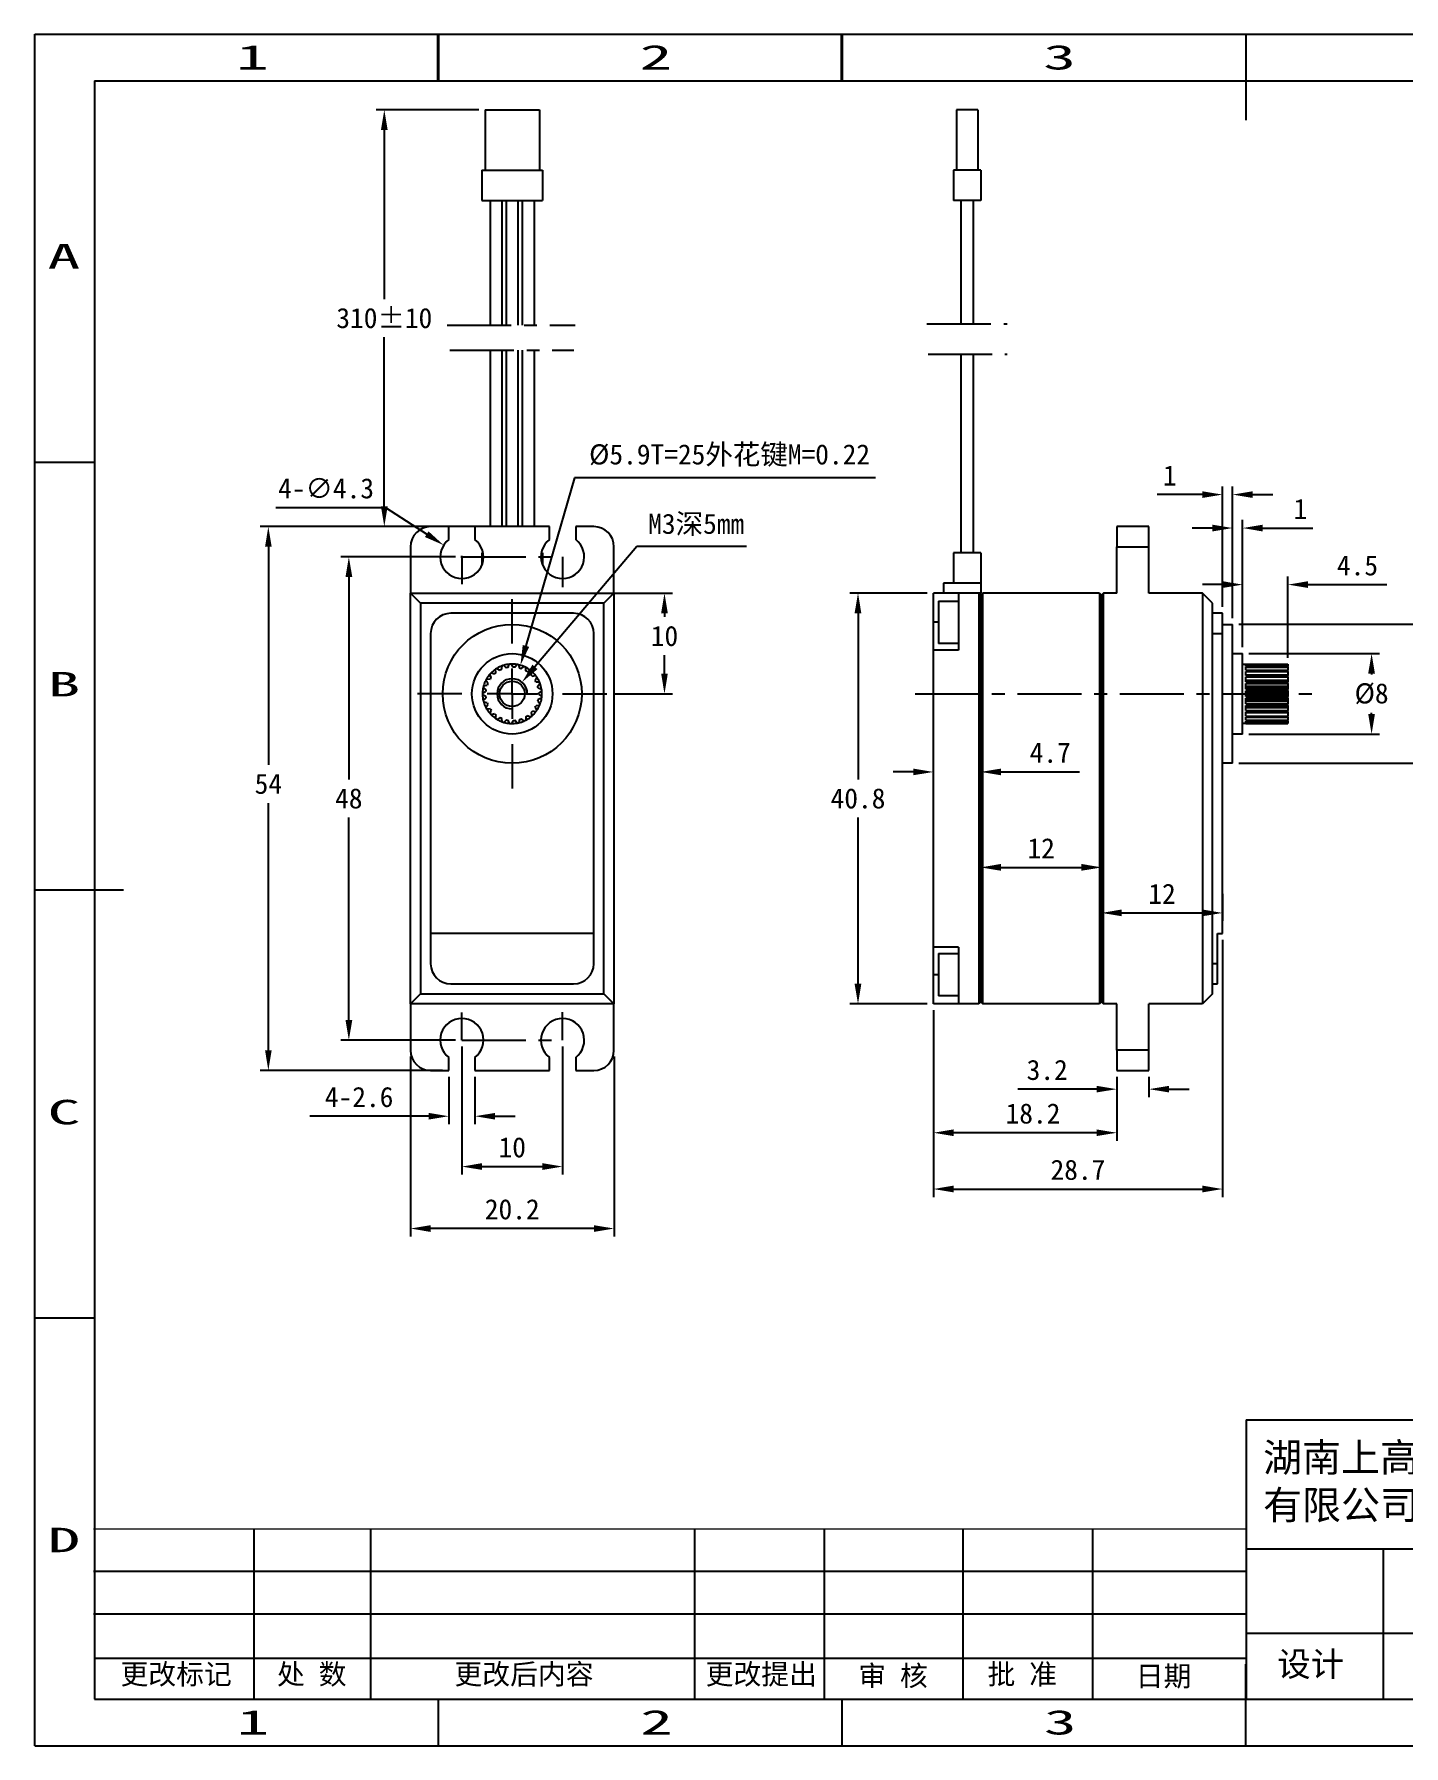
# Model space of a CAD drawing. Header units: millimetres. Extents: x 397 to 638, y 22 to 192.
# Drawn here: x 397.3 to 533.2, y 21.6 to 191.6 of the extents above; entities that cross this region are included whole.
import ezdxf
from ezdxf.enums import TextEntityAlignment as Align

# ---------------------------------------------------------------- set-up
doc = ezdxf.new("R2010")
doc.units = ezdxf.units.MM
doc.header["$PDSIZE"] = -1
doc.linetypes.add('CENTER', pattern=[10.16, 6.35, -1.27, 1.27, -1.27])
for name, color, linetype in [('中心线', 6, 'CENTER'), ('图框', 7, 'Continuous'), ('标注', 5, 'Continuous')]:
    doc.layers.add(name, color=color, linetype=linetype)
doc.styles.add('style1', font='', dxfattribs={"height": 3.5})
doc.styles.get('style1').set_extended_font_data('FangSong_GB2312')
doc.dimstyles.new('副本 Standard', dxfattribs={"dimtxt": 2, "dimasz": 2, "dimexe": 0.8, "dimexo": 0.625, "dimgap": 0.9, "dimtad": 1, "dimtih": 1, "dimtoh": 1, "dimdsep": 46, "dimtxsty": 'Standard', "dimcen": 0.09, "dimclrd": 5, "dimclre": 5, "dimadec": 3, "dimazin": 2, "dimtfac": 1, "dimtdec": 4, "dimtofl": 0, "dimtmove": 0, "dimatfit": 3, "dimfxl": 0, "dimtolj": 1, "dimtzin": 0, "dimarcsym": 0})

# ---------------------------------------------------------------- blocks, each defined once
blk = doc.blocks.new('SW_CENTERMARKSYMBOL_0')
at = {"layer": '图框', "color": 0}
for p, q in [((0, 5), (0, 9.4)), ((0, 0), (0, 2.5)), ((-5, 0), (-9.4, 0)), ((0, 0), (-2.5, 0)), ((0, 0), (0, -2.5)), ((0, 0), (2.5, 0)), ((5, 0), (9.4, 0)), ((0, -5), (0, -9.4))]:
    blk.add_line(p, q, dxfattribs=at)
blk = doc.blocks.new('*D95')
at = {"layer": 'Defpoints', "color": 0}
for p in [(438.44, 142.69), (420.53, 88.69), (438.44, 88.69)]:
    blk.add_point(p, dxfattribs=at)
at = {"layer": '标注', "color": 5, "lineweight": -2}
for p, q in [((437.81, 142.69), (419.73, 142.69)), ((420.53, 140.69), (420.53, 119.04)), ((420.53, 90.69), (420.53, 115.24)), ((437.81, 88.69), (419.73, 88.69))]:
    blk.add_line(p, q, dxfattribs=at)
at = {"layer": '标注', "color": 5}
for points in [[(420.2, 140.69), (420.86, 140.69), (420.53, 142.69)], [(420.2, 90.69), (420.86, 90.69), (420.53, 88.69)]]:
    blk.add_solid(points, dxfattribs=at)
at = {"layer": '标注', "color": 0, "insert": (420.53, 117.14), "char_height": 2, "attachment_point": 5}
blk.add_mtext('\\A1;54', dxfattribs=at)
blk = doc.blocks.new('*D96')
at = {"layer": 'Defpoints', "color": 0}
for p in [(439.74, 139.69), (428.52, 91.69), (439.74, 91.69)]:
    blk.add_point(p, dxfattribs=at)
at = {"layer": '标注', "color": 5, "lineweight": -2}
for p, q in [((439.11, 139.69), (427.72, 139.69)), ((428.52, 137.69), (428.52, 117.59)), ((428.52, 93.69), (428.52, 113.79)), ((439.11, 91.69), (427.72, 91.69))]:
    blk.add_line(p, q, dxfattribs=at)
at = {"layer": '标注', "color": 5}
for points in [[(428.19, 137.69), (428.86, 137.69), (428.52, 139.69)], [(428.19, 93.69), (428.86, 93.69), (428.52, 91.69)]]:
    blk.add_solid(points, dxfattribs=at)
at = {"layer": '标注', "color": 0, "insert": (428.52, 115.69), "char_height": 2, "attachment_point": 5}
blk.add_mtext('\\A1;48', dxfattribs=at)
blk = doc.blocks.new('*D97')
at = {"layer": 'Defpoints', "color": 0}
for p in [(439.74, 91.69), (449.74, 91.69), (449.74, 79.14)]:
    blk.add_point(p, dxfattribs=at)
at = {"layer": '标注', "color": 5, "lineweight": -2}
for p, q in [((439.74, 91.06), (439.74, 78.34)), ((449.74, 91.06), (449.74, 78.34)), ((441.74, 79.14), (447.74, 79.14))]:
    blk.add_line(p, q, dxfattribs=at)
at = {"layer": '标注', "color": 5}
for points in [[(441.74, 79.48), (441.74, 78.81), (439.74, 79.14)], [(447.74, 79.48), (447.74, 78.81), (449.74, 79.14)]]:
    blk.add_solid(points, dxfattribs=at)
at = {"layer": '标注', "color": 0, "insert": (444.74, 81.04), "char_height": 2, "attachment_point": 5}
blk.add_mtext('\\A1;10', dxfattribs=at)
blk = doc.blocks.new('*D98')
at = {"layer": 'Defpoints', "color": 0}
for p in [(434.64, 90.69), (454.84, 90.69), (434.64, 72.99)]:
    blk.add_point(p, dxfattribs=at)
at = {"layer": '标注', "color": 5, "lineweight": -2}
for p, q in [((434.64, 90.06), (434.64, 72.19)), ((454.84, 90.06), (454.84, 72.19)), ((452.84, 72.99), (436.64, 72.99))]:
    blk.add_line(p, q, dxfattribs=at)
at = {"layer": '标注', "color": 5}
for points in [[(436.64, 73.32), (436.64, 72.65), (434.64, 72.99)], [(452.84, 73.32), (452.84, 72.65), (454.84, 72.99)]]:
    blk.add_solid(points, dxfattribs=at)
at = {"layer": '标注', "color": 0, "insert": (444.74, 74.89), "char_height": 2, "attachment_point": 5}
blk.add_mtext('\\A1;20.2', dxfattribs=at)
blk = doc.blocks.new('*D99')
at = {"layer": 'Defpoints', "color": 0}
for p in [(438.44, 88.69), (441.04, 88.69), (441.04, 84.14)]:
    blk.add_point(p, dxfattribs=at)
at = {"layer": '标注', "color": 5, "lineweight": -2}
for p, q in [((438.44, 88.06), (438.44, 83.34)), ((441.04, 88.06), (441.04, 83.34)), ((436.44, 84.14), (424.64, 84.14)), ((443.04, 84.14), (445.04, 84.14))]:
    blk.add_line(p, q, dxfattribs=at)
at = {"layer": '标注', "color": 5}
for points in [[(436.44, 84.47), (436.44, 83.81), (438.44, 84.14)], [(443.04, 84.47), (443.04, 83.81), (441.04, 84.14)]]:
    blk.add_solid(points, dxfattribs=at)
at = {"layer": '标注', "color": 0, "insert": (429.54, 86.04), "char_height": 2, "attachment_point": 5}
blk.add_mtext('\\A1;4-2.6', dxfattribs=at)
blk = doc.blocks.new('*D100')
at = {"layer": 'Defpoints', "color": 0}
for p in [(453.15, 136.09), (454.14, 126.09), (459.85, 126.09)]:
    blk.add_point(p, dxfattribs=at)
at = {"layer": '标注', "color": 5, "lineweight": -2}
for p, q in [((453.78, 136.09), (460.65, 136.09)), ((459.85, 134.09), (459.85, 133.72)), ((459.85, 128.09), (459.85, 129.92)), ((454.76, 126.09), (460.65, 126.09))]:
    blk.add_line(p, q, dxfattribs=at)
at = {"layer": '标注', "color": 5}
for points in [[(459.52, 134.09), (460.18, 134.09), (459.85, 136.09)], [(459.52, 128.09), (460.18, 128.09), (459.85, 126.09)]]:
    blk.add_solid(points, dxfattribs=at)
at = {"layer": '标注', "color": 0, "insert": (459.85, 131.82), "char_height": 2, "attachment_point": 5}
blk.add_mtext('\\A1;10', dxfattribs=at)
blk = doc.blocks.new('*D101')
at = {"layer": 'Defpoints', "color": 0}
for p in [(437.93, 140.85), (441.54, 138.52)]:
    blk.add_point(p, dxfattribs=at)
at = {"layer": '标注', "color": 5, "lineweight": -2}
for p, q in [((421.26, 144.58), (432.16, 144.58)), ((432.16, 144.58), (436.25, 141.94)), ((439.65, 139.69), (439.83, 139.69)), ((439.74, 139.6), (439.74, 139.78))]:
    blk.add_line(p, q, dxfattribs=at)
at = {"layer": '标注', "color": 5}
blk.add_solid([(436.43, 142.22), (436.07, 141.66), (437.93, 140.85)], dxfattribs=at)
at = {"layer": '标注', "color": 0, "insert": (426.26, 146.48), "char_height": 2, "attachment_point": 5}
blk.add_mtext('\\A1;4-∅4.3', dxfattribs=at)
blk = doc.blocks.new('*D102')
at = {"layer": 'Defpoints', "color": 0}
for p in [(515.24, 102.29), (486.54, 95.29), (515.24, 76.91)]:
    blk.add_point(p, dxfattribs=at)
at = {"layer": '标注', "color": 5, "lineweight": -2}
for p, q in [((515.24, 101.66), (515.24, 76.11)), ((486.54, 94.66), (486.54, 76.11)), ((488.54, 76.91), (513.24, 76.91))]:
    blk.add_line(p, q, dxfattribs=at)
at = {"layer": '标注', "color": 5}
for points in [[(488.54, 77.25), (488.54, 76.58), (486.54, 76.91)], [(513.24, 77.25), (513.24, 76.58), (515.24, 76.91)]]:
    blk.add_solid(points, dxfattribs=at)
at = {"layer": '标注', "color": 0, "insert": (500.89, 78.81), "char_height": 2, "attachment_point": 5}
blk.add_mtext('\\A1;28.7', dxfattribs=at)
blk = doc.blocks.new('*D103')
at = {"layer": 'Defpoints', "color": 0}
for p in [(486.54, 95.29), (504.74, 88.69), (486.54, 82.5)]:
    blk.add_point(p, dxfattribs=at)
at = {"layer": '标注', "color": 5, "lineweight": -2}
for p, q in [((486.54, 94.66), (486.54, 81.7)), ((504.74, 88.06), (504.74, 81.7)), ((502.74, 82.5), (488.54, 82.5))]:
    blk.add_line(p, q, dxfattribs=at)
at = {"layer": '标注', "color": 5}
for points in [[(488.54, 82.83), (488.54, 82.17), (486.54, 82.5)], [(502.74, 82.83), (502.74, 82.17), (504.74, 82.5)]]:
    blk.add_solid(points, dxfattribs=at)
at = {"layer": '标注', "color": 0, "insert": (496.43, 84.4), "char_height": 2, "attachment_point": 5}
blk.add_mtext('\\A1;18.2', dxfattribs=at)
blk = doc.blocks.new('*D104')
at = {"layer": 'Defpoints', "color": 0}
for p in [(504.74, 88.69), (507.94, 88.69), (504.74, 86.83)]:
    blk.add_point(p, dxfattribs=at)
at = {"layer": '标注', "color": 5, "lineweight": -2}
for p, q in [((502.74, 86.83), (494.94, 86.83)), ((504.74, 88.06), (504.74, 86.03)), ((507.94, 88.06), (507.94, 86.03)), ((509.94, 86.83), (511.94, 86.83))]:
    blk.add_line(p, q, dxfattribs=at)
at = {"layer": '标注', "color": 5}
for points in [[(502.74, 87.16), (502.74, 86.5), (504.74, 86.83)], [(509.94, 87.16), (509.94, 86.5), (507.94, 86.83)]]:
    blk.add_solid(points, dxfattribs=at)
at = {"layer": '标注', "color": 0, "insert": (497.84, 88.73), "char_height": 2, "attachment_point": 5}
blk.add_mtext('\\A1;3.2', dxfattribs=at)
blk = doc.blocks.new('*D105')
at = {"layer": 'Defpoints', "color": 0}
for p in [(486.54, 136.09), (479.06, 95.29), (486.54, 95.29)]:
    blk.add_point(p, dxfattribs=at)
at = {"layer": '标注', "color": 5, "lineweight": -2}
for p, q in [((485.92, 136.09), (478.26, 136.09)), ((479.06, 134.09), (479.06, 117.59)), ((479.06, 97.29), (479.06, 113.79)), ((485.92, 95.29), (478.26, 95.29))]:
    blk.add_line(p, q, dxfattribs=at)
at = {"layer": '标注', "color": 5}
for points in [[(478.72, 134.09), (479.39, 134.09), (479.06, 136.09)], [(478.72, 97.29), (479.39, 97.29), (479.06, 95.29)]]:
    blk.add_solid(points, dxfattribs=at)
at = {"layer": '标注', "color": 0, "insert": (479.06, 115.69), "char_height": 2, "attachment_point": 5}
blk.add_mtext('\\A1;40.8', dxfattribs=at)
blk = doc.blocks.new('*D84')
at = {"layer": 'Defpoints', "color": 0}
for p in [(491.24, 118.33), (486.54, 115.35), (491.24, 115.35)]:
    blk.add_point(p, dxfattribs=at)
at = {"layer": '标注', "color": 5, "lineweight": -2}
for p, q in [((486.54, 115.98), (486.54, 119.13)), ((491.24, 115.98), (491.24, 119.13)), ((484.54, 118.33), (482.54, 118.33)), ((493.24, 118.33), (501.04, 118.33))]:
    blk.add_line(p, q, dxfattribs=at)
at = {"layer": '标注', "color": 5}
for points in [[(484.54, 118.66), (484.54, 118), (486.54, 118.33)], [(493.24, 118.66), (493.24, 118), (491.24, 118.33)]]:
    blk.add_solid(points, dxfattribs=at)
at = {"layer": '标注', "color": 0, "insert": (498.14, 120.23), "char_height": 2, "attachment_point": 5}
blk.add_mtext('\\A1;4.7', dxfattribs=at)
blk = doc.blocks.new('*D85')
at = {"layer": 'Defpoints', "color": 0}
for p in [(491.24, 110.97), (503.24, 110.97), (503.24, 108.85)]:
    blk.add_point(p, dxfattribs=at)
at = {"layer": '标注', "color": 5, "lineweight": -2}
for p, q in [((491.24, 110.35), (491.24, 108.05)), ((493.24, 108.85), (501.24, 108.85)), ((503.24, 110.35), (503.24, 108.05))]:
    blk.add_line(p, q, dxfattribs=at)
at = {"layer": '标注', "color": 5}
for points in [[(493.24, 109.19), (493.24, 108.52), (491.24, 108.85)], [(501.24, 109.19), (501.24, 108.52), (503.24, 108.85)]]:
    blk.add_solid(points, dxfattribs=at)
at = {"layer": '标注', "color": 0, "insert": (497.24, 110.75), "char_height": 2, "attachment_point": 5}
blk.add_mtext('\\A1;12', dxfattribs=at)
blk = doc.blocks.new('*D86')
at = {"layer": 'Defpoints', "color": 0}
for p in [(503.24, 107.68), (515.24, 106.83), (515.24, 104.33)]:
    blk.add_point(p, dxfattribs=at)
at = {"layer": '标注', "color": 5, "lineweight": -2}
for p, q in [((503.24, 107.06), (503.24, 103.53)), ((515.24, 106.21), (515.24, 103.53)), ((505.24, 104.33), (513.24, 104.33))]:
    blk.add_line(p, q, dxfattribs=at)
at = {"layer": '标注', "color": 5}
for points in [[(505.24, 104.67), (505.24, 104), (503.24, 104.33)], [(513.24, 104.67), (513.24, 104), (515.24, 104.33)]]:
    blk.add_solid(points, dxfattribs=at)
at = {"layer": '标注', "color": 0, "insert": (509.24, 106.23), "char_height": 2, "attachment_point": 5}
blk.add_mtext('\\A1;12', dxfattribs=at)
blk = doc.blocks.new('*D87')
at = {"layer": 'Defpoints', "color": 0}
for p in [(516.24, 132.99), (516.24, 119.19), (538.99, 119.19)]:
    blk.add_point(p, dxfattribs=at)
at = {"layer": '标注', "color": 5, "lineweight": -2}
for p, q in [((516.87, 132.99), (539.79, 132.99)), ((538.99, 130.99), (538.99, 127.99)), ((538.99, 121.19), (538.99, 124.19)), ((516.87, 119.19), (539.79, 119.19))]:
    blk.add_line(p, q, dxfattribs=at)
at = {"layer": '标注', "color": 5}
for points in [[(538.66, 130.99), (539.33, 130.99), (538.99, 132.99)], [(538.66, 121.19), (539.33, 121.19), (538.99, 119.19)]]:
    blk.add_solid(points, dxfattribs=at)
at = {"layer": '标注', "color": 0, "insert": (538.99, 126.09), "char_height": 2, "attachment_point": 5}
blk.add_mtext('\\A1;%%C13.8', dxfattribs=at)
blk = doc.blocks.new('*D88')
at = {"layer": 'Defpoints', "color": 0}
for p in [(517.24, 130.09), (517.24, 122.09), (530.04, 122.09)]:
    blk.add_point(p, dxfattribs=at)
at = {"layer": '标注', "color": 5, "lineweight": -2}
for p, q in [((517.87, 130.09), (530.84, 130.09)), ((530.04, 128.09), (530.04, 127.99)), ((530.04, 124.09), (530.04, 124.19)), ((517.87, 122.09), (530.84, 122.09))]:
    blk.add_line(p, q, dxfattribs=at)
at = {"layer": '标注', "color": 5}
for points in [[(529.7, 128.09), (530.37, 128.09), (530.04, 130.09)], [(529.7, 124.09), (530.37, 124.09), (530.04, 122.09)]]:
    blk.add_solid(points, dxfattribs=at)
at = {"layer": '标注', "color": 0, "insert": (530.04, 126.09), "char_height": 2, "attachment_point": 5}
blk.add_mtext('\\A1;%%C8', dxfattribs=at)
blk = doc.blocks.new('*D89')
at = {"layer": 'Defpoints', "color": 0}
for p in [(521.74, 136.93), (517.24, 130.09), (521.74, 129.04)]:
    blk.add_point(p, dxfattribs=at)
at = {"layer": '标注', "color": 5, "lineweight": -2}
for p, q in [((517.24, 130.71), (517.24, 137.73)), ((521.74, 129.66), (521.74, 137.73)), ((515.24, 136.93), (513.24, 136.93)), ((523.74, 136.93), (531.54, 136.93))]:
    blk.add_line(p, q, dxfattribs=at)
at = {"layer": '标注', "color": 5}
for points in [[(515.24, 137.27), (515.24, 136.6), (517.24, 136.93)], [(523.74, 137.27), (523.74, 136.6), (521.74, 136.93)]]:
    blk.add_solid(points, dxfattribs=at)
at = {"layer": '标注', "color": 0, "insert": (528.64, 138.83), "char_height": 2, "attachment_point": 5}
blk.add_mtext('\\A1;4.5', dxfattribs=at)
blk = doc.blocks.new('*D90')
at = {"layer": 'Defpoints', "color": 0}
for p in [(516.24, 142.55), (516.24, 132.99), (517.24, 130.09)]:
    blk.add_point(p, dxfattribs=at)
at = {"layer": '标注', "color": 5, "lineweight": -2}
for p, q in [((516.24, 133.61), (516.24, 143.35)), ((517.24, 130.71), (517.24, 143.35)), ((514.24, 142.55), (512.24, 142.55)), ((519.24, 142.55), (524.2, 142.55))]:
    blk.add_line(p, q, dxfattribs=at)
at = {"layer": '标注', "color": 5}
for points in [[(514.24, 142.88), (514.24, 142.21), (516.24, 142.55)], [(519.24, 142.88), (519.24, 142.21), (517.24, 142.55)]]:
    blk.add_solid(points, dxfattribs=at)
at = {"layer": '标注', "color": 0, "insert": (522.97, 144.45), "char_height": 2, "attachment_point": 5}
blk.add_mtext('\\A1;1', dxfattribs=at)
blk = doc.blocks.new('*D91')
at = {"layer": 'Defpoints', "color": 0}
for p in [(515.24, 145.87), (515.24, 134.09), (516.24, 132.99)]:
    blk.add_point(p, dxfattribs=at)
at = {"layer": '标注', "color": 5, "lineweight": -2}
for p, q in [((515.24, 134.71), (515.24, 146.67)), ((516.24, 133.61), (516.24, 146.67)), ((513.24, 145.87), (508.77, 145.87)), ((518.24, 145.87), (520.24, 145.87))]:
    blk.add_line(p, q, dxfattribs=at)
at = {"layer": '标注', "color": 5}
for points in [[(513.24, 146.2), (513.24, 145.54), (515.24, 145.87)], [(518.24, 146.2), (518.24, 145.54), (516.24, 145.87)]]:
    blk.add_solid(points, dxfattribs=at)
at = {"layer": '标注', "color": 0, "insert": (510.01, 147.77), "char_height": 2, "attachment_point": 5}
blk.add_mtext('\\A1;1', dxfattribs=at)
blk = doc.blocks.new('*D92')
at = {"layer": 'Defpoints', "color": 0}
for p in [(445.7, 127.23), (443.77, 124.94)]:
    blk.add_point(p, dxfattribs=at)
at = {"layer": '标注', "color": 5, "lineweight": -2}
for p, q in [((457.11, 140.73), (446.99, 128.76)), ((467.99, 140.73), (457.11, 140.73)), ((444.65, 126.09), (444.83, 126.09)), ((444.74, 126), (444.74, 126.18))]:
    blk.add_line(p, q, dxfattribs=at)
at = {"layer": '标注', "color": 5}
blk.add_solid([(446.74, 128.98), (447.25, 128.54), (445.7, 127.23)], dxfattribs=at)
at = {"layer": '标注', "color": 0, "insert": (463, 142.87), "char_height": 2, "attachment_point": 5}
blk.add_mtext('\\A1;{\\fSimSun|b0|i0|c134|p2;M3深5mm}', dxfattribs=at)
blk = doc.blocks.new('*D93')
at = {"layer": 'Defpoints', "color": 0}
for p in [(445.55, 128.92), (443.92, 123.25)]:
    blk.add_point(p, dxfattribs=at)
at = {"layer": '标注', "color": 5, "lineweight": -2}
for p, q in [((450.91, 147.55), (446.1, 130.84)), ((480.81, 147.55), (450.91, 147.55)), ((444.65, 126.09), (444.83, 126.09)), ((444.74, 126), (444.74, 126.18))]:
    blk.add_line(p, q, dxfattribs=at)
blk.add_arc((444.74, 126.09), 2.95, 58.4088, 81.1426, dxfattribs=at)
at = {"layer": '标注', "color": 5}
blk.add_solid([(445.78, 130.94), (446.42, 130.75), (445.55, 128.92)], dxfattribs=at)
at = {"layer": '标注', "color": 0, "insert": (466.31, 149.75), "char_height": 2, "attachment_point": 5}
blk.add_mtext('\\A1;%%C{\\fSimSun|b0|i0|c134|p2;5.9T=25外花键M=0.22}', dxfattribs=at)
blk = doc.blocks.new('*D94')
at = {"layer": 'Defpoints', "color": 0}
for p in [(442.04, 184.09), (432.04, 142.69), (442.54, 142.69)]:
    blk.add_point(p, dxfattribs=at)
at = {"layer": '标注', "color": 5, "lineweight": -2}
for p, q in [((441.41, 184.09), (431.24, 184.09)), ((432.04, 182.09), (432.04, 165.29)), ((432.04, 144.69), (432.04, 161.49)), ((441.91, 142.69), (431.24, 142.69))]:
    blk.add_line(p, q, dxfattribs=at)
at = {"layer": '标注', "color": 5}
for points in [[(431.71, 182.09), (432.37, 182.09), (432.04, 184.09)], [(431.71, 144.69), (432.37, 144.69), (432.04, 142.69)]]:
    blk.add_solid(points, dxfattribs=at)
at = {"layer": '标注', "color": 0, "insert": (432.04, 163.39), "char_height": 2, "attachment_point": 5}
blk.add_mtext('\\A1;310%%P10', dxfattribs=at)

msp = doc.modelspace()

# ---------------------------------------------------------------- linework, layer by layer
at = {"color": 5, "linetype": 'Continuous'}
for p, q in [((397.354, 21.625), (397.354, 191.586)), ((397.354, 191.586), (637.727, 191.586)), ((437.354, 186.966), (437.354, 191.586)), ((437.416, 191.586), (437.416, 186.966)), ((477.416, 186.966), (477.416, 191.586)), ((477.478, 191.586), (477.478, 186.966)), ((517.541, 191.586), (517.541, 183.051)), ((397.292, 186.966), (397.354, 186.966)), ((397.354, 149.096), (403.282, 149.096)), ((397.354, 106.606), (406.16, 106.606)), ((397.354, 64.116), (403.282, 64.116)), ((517.603, 53.999), (552.395, 53.999)), ((419.09, 43.173), (419.09, 26.245)), ((430.672, 43.173), (430.672, 26.245)), ((462.837, 43.173), (462.837, 26.245)), ((475.714, 43.173), (475.714, 26.245)), ((489.457, 43.173), (489.457, 26.245)), ((502.335, 43.173), (502.335, 26.245)), ((517.603, 41.175), (576.846, 41.175)), ((531.199, 41.175), (531.199, 26.245)), ((403.182, 38.974), (517.503, 38.974)), ((403.182, 34.731), (517.503, 34.731)), ((517.603, 32.816), (629.634, 32.816)), ((403.282, 30.334), (517.503, 30.334)), ((517.541, 21.625), (517.541, 29.719)), ((437.416, 21.625), (437.416, 26.245)), ((477.478, 21.625), (477.478, 26.245)), ((397.354, 21.625), (637.727, 21.625))]:
    msp.add_line(p, q, dxfattribs=at)
at = {"color": 7, "linetype": 'Continuous'}
for p, q in [((403.282, 186.966), (403.282, 26.245)), ((403.282, 186.966), (629.634, 186.966)), ((517.603, 53.999), (517.603, 26.245)), ((403.282, 26.245), (629.634, 26.245))]:
    msp.add_line(p, q, dxfattribs=at)
at = {"color": 7, "linetype": 'Continuous', "lineweight": 25}
for p, q in [((442.035, 184.087), (447.435, 184.087)), ((442.035, 184.087), (442.035, 178.087)), ((447.435, 184.087), (447.435, 178.087)), ((490.941, 184.087), (488.841, 184.087)), ((488.841, 184.087), (488.841, 178.087)), ((490.941, 184.087), (490.941, 178.087)), ((441.735, 178.087), (441.735, 175.087)), ((441.735, 178.087), (447.735, 178.087)), ((447.735, 178.087), (447.735, 175.087)), ((491.241, 178.087), (488.541, 178.087)), ((488.541, 178.087), (488.541, 175.087)), ((491.241, 178.087), (491.241, 175.087)), ((441.735, 175.087), (447.735, 175.087)), ((442.535, 175.087), (442.535, 162.692)), ((443.735, 162.692), (443.735, 175.087)), ((444.135, 175.087), (444.135, 162.692)), ((445.335, 162.692), (445.335, 175.087)), ((445.735, 175.087), (445.735, 162.692)), ((446.935, 162.692), (446.935, 175.087)), ((491.241, 175.087), (488.541, 175.087)), ((489.291, 162.822), (489.291, 175.087)), ((490.491, 175.087), (490.491, 162.822)), ((442.535, 160.208), (442.535, 142.687)), ((443.735, 142.687), (443.735, 160.208)), ((444.135, 160.208), (444.135, 142.687)), ((445.335, 142.687), (445.335, 160.208)), ((445.735, 160.208), (445.735, 142.687)), ((446.935, 142.687), (446.935, 160.208)), ((489.291, 140.087), (489.291, 159.816)), ((490.491, 159.816), (490.491, 140.087)), ((438.435, 142.687), (436.635, 142.687)), ((438.435, 141.4), (438.435, 142.687)), ((441.035, 142.687), (441.035, 141.4)), ((448.435, 142.687), (441.035, 142.687)), ((448.435, 141.4), (448.435, 142.687)), ((452.835, 142.687), (451.035, 142.687)), ((451.035, 142.687), (451.035, 141.4)), ((507.941, 142.687), (504.741, 142.687)), ((504.741, 142.687), (504.741, 140.687)), ((507.941, 140.687), (507.941, 142.687)), ((434.635, 140.687), (434.635, 136.087)), ((441.735, 140.087), (441.735, 138.898)), ((441.735, 140.087), (441.848, 140.087)), ((447.623, 140.087), (447.735, 140.087)), ((447.735, 140.087), (447.735, 138.898)), ((454.835, 136.087), (454.835, 140.687)), ((491.241, 140.087), (488.541, 140.087)), ((488.541, 140.087), (488.541, 137.087)), ((491.241, 140.087), (491.241, 137.087)), ((504.741, 140.687), (507.941, 140.687)), ((504.741, 136.087), (504.741, 140.687)), ((507.941, 136.087), (507.941, 140.687)), ((434.635, 136.087), (435.635, 135.087)), ((434.635, 136.087), (454.835, 136.087)), ((434.635, 95.287), (434.635, 136.087)), ((453.835, 135.087), (454.835, 136.087)), ((454.835, 136.087), (454.835, 95.287)), ((489.041, 136.087), (486.541, 136.087)), ((486.541, 133.187), (486.541, 136.087)), ((491.241, 137.087), (487.541, 137.087)), ((487.541, 137.087), (487.541, 136.087)), ((491.041, 136.087), (489.041, 136.087)), ((489.041, 136.087), (489.041, 130.437)), ((491.041, 136.087), (491.041, 95.287)), ((491.041, 136.087), (491.241, 135.887)), ((491.241, 136.087), (491.041, 136.087)), ((491.241, 137.087), (491.241, 136.087)), ((491.441, 136.087), (491.241, 135.887)), ((491.441, 95.287), (491.441, 136.087)), ((503.041, 136.087), (491.441, 136.087)), ((503.041, 136.087), (503.041, 95.287)), ((503.041, 136.087), (503.241, 135.887)), ((503.441, 136.087), (503.241, 135.887)), ((504.741, 136.087), (503.441, 136.087)), ((503.441, 95.287), (503.441, 136.087)), ((513.241, 136.087), (507.941, 136.087)), ((513.241, 136.087), (513.241, 95.287)), ((514.241, 135.087), (513.241, 136.087)), ((453.835, 135.087), (435.635, 135.087)), ((435.635, 135.087), (435.635, 96.287)), ((453.835, 96.287), (453.835, 135.087)), ((487.041, 135.287), (489.041, 135.287)), ((487.041, 135.287), (487.041, 131.087)), ((491.241, 95.487), (491.241, 135.887)), ((503.241, 95.487), (503.241, 135.887)), ((514.241, 96.287), (514.241, 135.087)), ((450.835, 134.087), (438.635, 134.087)), ((486.541, 130.437), (486.541, 133.187)), ((515.241, 134.087), (514.241, 134.087)), ((515.241, 132.087), (515.241, 134.087)), ((515.241, 132.987), (516.241, 132.987)), ((516.241, 119.187), (516.241, 132.987)), ((436.635, 132.087), (436.635, 102.287)), ((452.835, 102.287), (452.835, 132.087)), ((489.041, 131.087), (487.041, 131.087)), ((514.241, 132.087), (515.241, 132.087)), ((515.241, 102.287), (515.241, 132.087)), ((489.041, 130.437), (486.541, 130.437)), ((486.541, 100.937), (486.541, 130.437)), ((516.241, 130.087), (517.241, 130.087)), ((517.241, 122.087), (517.241, 130.087)), ((442.187, 127.574), (442.532, 127.554)), ((442.644, 127.708), (442.518, 128.032)), ((442.637, 128.161), (442.966, 128.056)), ((443.113, 128.177), (443.071, 128.523)), ((443.219, 128.617), (443.511, 128.434)), ((443.684, 128.515), (443.729, 128.86)), ((443.896, 128.915), (444.133, 128.664)), ((444.32, 128.7), (444.45, 129.023)), ((444.625, 129.035), (444.793, 128.733)), ((444.983, 128.721), (445.19, 129.002)), ((445.362, 128.97), (445.45, 128.636)), ((445.631, 128.577), (445.9, 128.797)), ((446.059, 128.723), (446.061, 128.378)), ((446.222, 128.276), (446.538, 128.423)), ((446.673, 128.311), (446.589, 127.976)), ((446.719, 127.838), (447.062, 127.901)), ((447.165, 127.76), (447.001, 127.456)), ((517.241, 129.037), (517.541, 129.037)), ((517.541, 129.002), (517.541, 129.037)), ((517.541, 129.035), (521.741, 129.035)), ((517.541, 129.002), (521.741, 129.002)), ((517.541, 128.797), (517.541, 128.97)), ((517.541, 128.97), (521.741, 128.97)), ((517.541, 128.797), (521.741, 128.797)), ((517.541, 128.423), (517.541, 128.723)), ((517.541, 128.723), (521.741, 128.723)), ((517.541, 128.423), (521.741, 128.423)), ((517.541, 127.901), (517.541, 128.311)), ((517.541, 128.311), (521.741, 128.311)), ((517.541, 127.976), (521.741, 127.976)), ((517.541, 127.901), (521.741, 127.901)), ((517.541, 127.265), (517.541, 127.76)), ((517.541, 127.76), (521.741, 127.76)), ((521.741, 129.035), (521.741, 129.002)), ((521.741, 128.97), (521.741, 129.002)), ((521.741, 128.97), (521.741, 128.797)), ((521.741, 128.723), (521.741, 128.797)), ((521.741, 128.723), (521.741, 128.423)), ((521.741, 128.311), (521.741, 128.423)), ((521.741, 128.311), (521.741, 127.976)), ((521.741, 127.976), (521.741, 127.901)), ((521.741, 127.76), (521.741, 127.901)), ((521.741, 127.76), (521.741, 127.456)), ((441.786, 126.162), (442.098, 126.311)), ((442.101, 125.837), (441.787, 125.987)), ((442.122, 126.5), (441.855, 126.723)), ((441.898, 126.893), (442.237, 126.96)), ((442.307, 127.137), (442.104, 127.42)), ((447.092, 127.289), (447.44, 127.265)), ((447.505, 127.103), (447.27, 126.85)), ((447.317, 126.665), (447.648, 126.556)), ((447.671, 126.382), (447.38, 126.195)), ((447.38, 126.005), (447.673, 125.817)), ((517.541, 127.456), (521.741, 127.456)), ((517.541, 127.289), (521.741, 127.289)), ((517.541, 127.265), (521.741, 127.265)), ((517.541, 126.556), (517.541, 127.103)), ((517.541, 127.103), (521.741, 127.103)), ((517.541, 126.85), (521.741, 126.85)), ((517.541, 126.665), (521.741, 126.665)), ((517.541, 126.556), (521.741, 126.556)), ((517.541, 125.817), (517.541, 126.382)), ((517.541, 126.382), (521.741, 126.382)), ((517.541, 126.195), (521.741, 126.195)), ((517.541, 126.005), (521.741, 126.005)), ((517.541, 125.817), (521.741, 125.817)), ((521.741, 127.456), (521.741, 127.289)), ((521.741, 127.289), (521.741, 127.265)), ((521.741, 127.103), (521.741, 127.265)), ((521.741, 127.103), (521.741, 126.85)), ((521.741, 126.85), (521.741, 126.665)), ((521.741, 126.665), (521.741, 126.556)), ((521.741, 126.382), (521.741, 126.556)), ((521.741, 126.382), (521.741, 126.195)), ((521.741, 126.195), (521.741, 126.005)), ((521.741, 126.005), (521.741, 125.817)), ((521.741, 125.643), (521.741, 125.817)), ((441.86, 125.427), (442.125, 125.648)), ((442.246, 125.19), (441.905, 125.257)), ((442.115, 124.732), (442.316, 125.013)), ((442.548, 124.599), (442.2, 124.579)), ((442.534, 124.123), (442.66, 124.445)), ((442.986, 124.102), (442.655, 123.996)), ((446.607, 124.217), (446.692, 123.879)), ((447.077, 124.293), (446.737, 124.356)), ((447.013, 124.741), (447.179, 124.435)), ((447.45, 124.932), (447.105, 124.908)), ((447.276, 125.35), (447.513, 125.095)), ((447.652, 125.643), (447.324, 125.534)), ((517.541, 125.095), (517.541, 125.643)), ((517.541, 125.643), (521.741, 125.643)), ((517.541, 125.534), (521.741, 125.534)), ((517.541, 125.35), (521.741, 125.35)), ((517.541, 125.095), (521.741, 125.095)), ((517.541, 124.435), (517.541, 124.932)), ((517.541, 124.932), (521.741, 124.932)), ((517.541, 124.908), (521.741, 124.908)), ((517.541, 124.741), (521.741, 124.741)), ((517.541, 124.435), (521.741, 124.435)), ((517.541, 123.879), (517.541, 124.293)), ((517.541, 124.293), (521.741, 124.293)), ((517.541, 124.217), (521.741, 124.217)), ((521.741, 125.643), (521.741, 125.534)), ((521.741, 125.534), (521.741, 125.35)), ((521.741, 125.35), (521.741, 125.095)), ((521.741, 124.932), (521.741, 125.095)), ((521.741, 124.932), (521.741, 124.908)), ((521.741, 124.908), (521.741, 124.741)), ((521.741, 124.741), (521.741, 124.435)), ((521.741, 124.293), (521.741, 124.435)), ((521.741, 124.293), (521.741, 124.217)), ((521.741, 124.217), (521.741, 123.879)), ((443.092, 123.637), (443.133, 123.98)), ((443.535, 123.729), (443.24, 123.544)), ((443.753, 123.306), (443.707, 123.648)), ((444.159, 123.505), (443.919, 123.252)), ((444.475, 123.149), (444.346, 123.469)), ((444.819, 123.443), (444.65, 123.138)), ((445.214, 123.176), (445.01, 123.455)), ((445.474, 123.547), (445.386, 123.21)), ((445.923, 123.387), (445.656, 123.606)), ((446.083, 123.81), (446.081, 123.462)), ((446.557, 123.767), (446.244, 123.912)), ((517.541, 123.137), (517.241, 123.137)), ((517.541, 123.879), (521.741, 123.879)), ((517.541, 123.462), (517.541, 123.767)), ((517.541, 123.767), (521.741, 123.767)), ((517.541, 123.462), (521.741, 123.462)), ((517.541, 123.21), (517.541, 123.387)), ((517.541, 123.387), (521.741, 123.387)), ((517.541, 123.21), (521.741, 123.21)), ((517.541, 123.137), (517.541, 123.176)), ((517.541, 123.176), (521.741, 123.176)), ((517.541, 123.138), (521.741, 123.138)), ((521.741, 123.767), (521.741, 123.879)), ((521.741, 123.767), (521.741, 123.462)), ((521.741, 123.387), (521.741, 123.462)), ((521.741, 123.387), (521.741, 123.21)), ((521.741, 123.176), (521.741, 123.21)), ((521.741, 123.176), (521.741, 123.138)), ((517.241, 122.087), (516.241, 122.087)), ((516.241, 119.187), (515.241, 119.187)), ((452.835, 102.287), (436.635, 102.287)), ((436.635, 102.287), (436.635, 99.287)), ((452.835, 99.287), (452.835, 102.287)), ((514.741, 99.287), (514.741, 102.287)), ((514.741, 102.287), (515.241, 102.287)), ((489.041, 100.937), (486.541, 100.937)), ((486.541, 98.187), (486.541, 100.937)), ((487.041, 100.287), (489.041, 100.287)), ((487.041, 100.287), (487.041, 96.087)), ((489.041, 100.937), (489.041, 95.287)), ((514.741, 99.287), (514.241, 99.287)), ((514.741, 97.287), (514.741, 99.287)), ((438.635, 97.287), (450.835, 97.287)), ((486.541, 95.287), (486.541, 98.187)), ((514.241, 97.287), (514.741, 97.287)), ((434.635, 95.287), (435.635, 96.287)), ((454.835, 95.287), (434.635, 95.287)), ((434.635, 95.287), (434.635, 90.687)), ((435.635, 96.287), (453.835, 96.287)), ((453.835, 96.287), (454.835, 95.287)), ((454.835, 90.687), (454.835, 95.287)), ((489.041, 95.287), (486.541, 95.287)), ((489.041, 96.087), (487.041, 96.087)), ((491.041, 95.287), (489.041, 95.287)), ((491.241, 95.487), (491.041, 95.287)), ((491.241, 95.487), (491.441, 95.287)), ((503.041, 95.287), (491.441, 95.287)), ((503.241, 95.487), (503.041, 95.287)), ((503.241, 95.487), (503.441, 95.287)), ((504.741, 95.287), (503.441, 95.287)), ((504.741, 90.687), (504.741, 95.287)), ((507.941, 90.687), (507.941, 95.287)), ((513.241, 95.287), (507.941, 95.287)), ((514.241, 96.287), (513.241, 95.287)), ((507.941, 90.687), (504.741, 90.687)), ((504.741, 90.687), (504.741, 88.687)), ((507.941, 88.687), (507.941, 90.687)), ((436.635, 88.687), (438.435, 88.687)), ((438.435, 88.687), (438.435, 89.975)), ((441.035, 89.975), (441.035, 88.687)), ((441.035, 88.687), (448.435, 88.687)), ((448.435, 88.687), (448.435, 89.975)), ((451.035, 89.975), (451.035, 88.687)), ((451.035, 88.687), (452.835, 88.687)), ((504.741, 88.687), (507.941, 88.687))]:
    msp.add_line(p, q, dxfattribs=at)
at = {"color": 8, "linetype": 'Continuous', "lineweight": 25}
for p, q in [((487.041, 133.187), (486.541, 133.187)), ((487.041, 98.187), (486.541, 98.187))]:
    msp.add_line(p, q, dxfattribs=at)
for p, q in [((403.282, 70.926), (403.282, 26.245)), ((403.282, 26.245), (464.337, 26.245)), ((464.337, 26.245), (517.187, 26.245))]:
    msp.add_line(p, q)
at = {"color": 7, "linetype": 'Continuous', "lineweight": 25}
for radius in [6.9, 4, 1.25]:
    msp.add_circle((444.735, 126.087), radius, dxfattribs=at)
for centre, radius, start, end in [((436.635, 140.687), 2, 90, 180), ((439.735, 139.687), 2.15, 127.20374, 52.79626), ((449.735, 139.687), 2.15, 127.20374, 52.79626), ((452.835, 140.687), 2, 0, 90), ((438.635, 132.087), 2, 90, 180), ((450.835, 132.087), 2, 0, 90), ((444.735, 126.087), 2.95, 149.73966, 153.1426), ((444.735, 126.087), 2.95, 138.7426, 149.73966), ((444.735, 126.087), 2.95, 135.33966, 138.7426), ((444.812, 126.015), 2.75, 142.01591, 145.98409), ((444.735, 126.087), 2.95, 124.3426, 135.33966), ((444.791, 125.999), 2.75, 127.61591, 131.58409), ((444.735, 126.087), 2.95, 120.93966, 124.3426), ((444.735, 126.087), 2.95, 109.9426, 120.93966), ((444.735, 126.087), 1.5, 0, 270), ((444.768, 125.988), 2.75, 113.21591, 117.18409), ((444.735, 126.087), 2.95, 106.53966, 109.9426), ((444.735, 126.087), 2.95, 95.5426, 106.53966), ((444.742, 125.983), 2.75, 98.81591, 102.78409), ((444.735, 126.087), 2.95, 92.13966, 95.5426), ((444.735, 126.087), 2.95, 81.1426, 92.13966), ((444.716, 125.984), 2.75, 84.41591, 88.38409), ((444.735, 126.087), 2.95, 77.73966, 81.1426), ((444.735, 126.087), 2.95, 66.7426, 77.73966), ((444.691, 125.992), 2.75, 70.01591, 73.98409), ((444.735, 126.087), 2.95, 63.33966, 66.7426), ((444.735, 126.087), 2.95, 52.3426, 63.33966), ((444.669, 126.006), 2.75, 55.61591, 59.58409), ((444.735, 126.087), 2.95, 48.93966, 52.3426), ((444.651, 126.026), 2.75, 41.21591, 45.18409), ((444.735, 126.087), 2.95, 37.9426, 48.93966), ((444.735, 126.087), 2.95, 34.53966, 37.9426), ((444.735, 126.087), 2.95, 23.5426, 34.53966), ((444.735, 126.087), 2.95, 178.53966, 181.9426), ((444.735, 126.087), 2.95, 167.5426, 178.53966), ((444.735, 126.087), 2.95, 181.9426, 192.93966), ((444.735, 126.087), 2.95, 164.13966, 167.5426), ((444.735, 126.087), 2.95, 153.1426, 164.13966), ((444.837, 126.061), 2.75, 170.81591, 174.78409), ((444.84, 126.087), 2.75, 185.21591, 189.18409), ((444.827, 126.037), 2.75, 156.41591, 160.38409), ((444.638, 126.049), 2.75, 26.81591, 30.78409), ((444.631, 126.074), 2.75, 12.41591, 16.38409), ((444.631, 126.1), 2.75, 358.01591, 1.98409), ((444.735, 126.087), 2.95, 20.13966, 23.5426), ((444.735, 126.087), 2.95, 9.1426, 20.13966), ((444.735, 126.087), 2.95, 5.73966, 9.1426), ((444.735, 126.087), 2.95, 351.33966, 354.7426), ((444.735, 126.087), 2.95, 354.7426, 5.73966), ((444.735, 126.087), 2.95, 192.93966, 196.3426), ((444.735, 126.087), 2.95, 196.3426, 207.33966), ((444.735, 126.087), 2.95, 207.33966, 210.7426), ((444.735, 126.087), 2.95, 210.7426, 221.73966), ((444.837, 126.113), 2.75, 199.61591, 203.58409), ((444.735, 126.087), 2.95, 221.73966, 225.1426), ((444.827, 126.138), 2.75, 214.01591, 217.98409), ((444.812, 126.159), 2.75, 228.41591, 232.38409), ((444.669, 126.168), 2.75, 314.81591, 318.78409), ((444.735, 126.087), 2.95, 311.5426, 322.53966), ((444.651, 126.149), 2.75, 329.21591, 333.18409), ((444.735, 126.087), 2.95, 322.53966, 325.9426), ((444.735, 126.087), 2.95, 325.9426, 336.93966), ((444.638, 126.126), 2.75, 343.61591, 347.58409), ((444.735, 126.087), 2.95, 336.93966, 340.3426), ((444.735, 126.087), 2.95, 340.3426, 351.33966), ((444.735, 126.087), 2.95, 225.1426, 236.13966), ((444.735, 126.087), 2.95, 236.13966, 239.5426), ((444.735, 126.087), 2.95, 239.5426, 250.53966), ((444.791, 126.176), 2.75, 242.81591, 246.78409), ((444.735, 126.087), 2.95, 250.53966, 253.9426), ((444.735, 126.087), 2.95, 253.9426, 264.93966), ((444.768, 126.187), 2.75, 257.21591, 261.18409), ((444.735, 126.087), 2.95, 264.93966, 268.3426), ((444.735, 126.087), 2.95, 268.3426, 279.33966), ((444.742, 126.192), 2.75, 271.61591, 275.58409), ((444.735, 126.087), 2.95, 279.33966, 282.7426), ((444.735, 126.087), 2.95, 282.7426, 293.73966), ((444.716, 126.19), 2.75, 286.01591, 289.98409), ((444.735, 126.087), 2.95, 293.73966, 297.1426), ((444.735, 126.087), 2.95, 297.1426, 308.13966), ((444.691, 126.182), 2.75, 300.41591, 304.38409), ((444.735, 126.087), 2.95, 308.13966, 311.5426), ((438.635, 99.287), 2, 180, 270), ((450.835, 99.287), 2, 270, 0), ((439.735, 91.687), 2.15, 307.20374, 232.79626), ((449.735, 91.687), 2.15, 307.20374, 232.79626), ((436.635, 90.687), 2, 180, 270), ((452.835, 90.687), 2, 270, 0)]:
    msp.add_arc(centre, radius, start, end, dxfattribs=at)
at = {"layer": '中心线'}
for p, q in [((438.295, 162.692), (450.981, 162.692)), ((485.9, 162.822), (493.877, 162.822)), ((438.556, 160.208), (450.85, 160.208)), ((486.03, 159.816), (493.877, 159.816)), ((439.735, 139.687), (449.735, 139.687)), ((439.735, 139.687), (439.735, 136.963)), ((449.735, 139.687), (449.735, 136.667)), ((484.731, 126.087), (524.768, 126.087)), ((439.735, 91.687), (439.735, 94.444)), ((449.735, 91.687), (449.735, 94.474)), ((439.735, 91.687), (449.735, 91.687))]:
    msp.add_line(p, q, dxfattribs=at)
at = {"layer": '标注', "color": 0, "lineweight": 13}
msp.add_line((403.182, 43.173), (517.503, 43.173), dxfattribs=at)

# ---------------------------------------------------------------- block references
at = {"layer": '中心线', "rotation": 90}
msp.add_blockref('SW_CENTERMARKSYMBOL_0', (444.735, 126.087), dxfattribs=at)

# ---------------------------------------------------------------- texts
at = {"color": 5, "linetype": 'Continuous'}
for s, width, p, p2 in [('1', 3.99672, (417.323, 188.083), (420.561, 188.083)), ('2', 1.99836, (457.385, 188.083), (460.623, 188.083)), ('3', 1.99836, (497.447, 188.083), (500.685, 188.083)), ('A', 1.99836, (398.617, 168.318), (401.854, 168.318)), ('B', 1.99836, (398.617, 125.827), (401.854, 125.827)), ('C', 1.99836, (398.617, 83.337), (401.854, 83.337)), ('D', 1.99836, (398.617, 40.847), (401.854, 40.847)), ('1', 3.99672, (417.385, 22.742), (420.623, 22.742)), ('2', 1.99836, (457.447, 22.742), (460.685, 22.742)), ('3', 1.99836, (497.51, 22.742), (500.747, 22.742))]:
    msp.add_text(s, height=2.43, dxfattribs=dict(at, width=width)).set_placement(p, p2, align=Align.FIT)
at = {"color": 0, "lineweight": 13, "char_height": 2.025, "attachment_point": 1, "style": 'style1'}
for s, insert, width in [('{\\H1.2x;设计}', (520.675, 30.954), 12.97507), ('更改标记', (405.854, 29.75), 18.22758), ('处 数', (421.39, 29.75), 18.22758), ('更改后内容', (439, 29.75), 19.00001), ('更改提出', (463.93, 29.75), 16.68272), ('审 核', (479.082, 29.595), 12.97507), ('批 准', (491.912, 29.75), 12.97507), ('日期', (506.627, 29.561), 12.97507)]:
    msp.add_mtext(s, dxfattribs=dict(at, insert=insert, width=width))
at = {"layer": '标注', "color": 0, "lineweight": 13, "insert": (519.271, 51.678), "char_height": 2.835, "width": 25.32269, "attachment_point": 1}
msp.add_mtext('{\\fSimSun|b0|i0|c134|p2;湖南上高电子 有限公司}', dxfattribs=at)

# ---------------------------------------------------------------- dimensions: what is measured, and where the dimension line sits
at = {"layer": '标注', "color": 0}
for base, p1, p2, text, picture, middle in [((432.039, 142.687), (442.035, 184.087), (442.535, 142.687), '310%%P10', '*D94', (432.039, 163.387)), ((530.036, 122.087), (517.241, 130.087), (517.241, 122.087), '%%C<>', '*D88', (530.036, 126.087))]:
    dim = msp.add_linear_dim(base=base, p1=p1, p2=p2, angle=90, text=text, dimstyle='副本 Standard', dxfattribs=at)
    dim.commit()
    dim.dimension.update_dxf_attribs({"geometry": picture, "text_midpoint": middle, "dimtype": 160})
for p1, p2, text, picture, middle in [((443.92, 123.252), (445.551, 128.922), '%%C{\\fSimSun|b0|i0|c134|p2;5.9T=25外花键M=0.22}', '*D93', (466.309, 147.553)), ((441.542, 138.521), (437.929, 140.853), '4-<>', '*D101', (426.259, 144.579)), ((443.767, 124.942), (445.704, 127.233), '{\\fSimSun|b0|i0|c134|p2;M3深5mm}', '*D92', (463.003, 140.732))]:
    dim = msp.add_diameter_dim_2p(p1=p1, p2=p2, text=text, dimstyle='副本 Standard', dxfattribs=at)
    dim.commit()
    dim.dimension.update_dxf_attribs({"geometry": picture, "text_midpoint": middle, "dimtype": 163})
for base, p1, p2, picture, middle in [((515.241, 145.871), (516.241, 132.987), (515.241, 134.087), '*D91', (510.008, 145.871)), ((516.241, 142.547), (517.241, 130.087), (516.241, 132.987), '*D90', (522.971, 142.547)), ((491.241, 118.33), (486.541, 115.351), (491.241, 115.351), '*D84', (498.141, 118.33)), ((515.241, 76.914), (486.541, 95.287), (515.241, 102.287), '*D102', (500.891, 76.914)), ((486.541, 82.501), (504.741, 88.687), (486.541, 95.287), '*D103', (496.433, 82.501)), ((434.635, 72.987), (454.835, 90.687), (434.635, 90.687), '*D98', (444.735, 72.987)), ((449.735, 79.142), (439.735, 91.687), (449.735, 91.687), '*D97', (444.735, 79.142))]:
    dim = msp.add_linear_dim(base=base, p1=p1, p2=p2, dimstyle='副本 Standard', dxfattribs=at)
    dim.commit()
    dim.dimension.update_dxf_attribs({"geometry": picture, "text_midpoint": middle, "dimtype": 160})
for base, p1, p2, picture, middle in [((420.53, 88.687), (438.435, 142.687), (438.435, 88.687), '*D95', (420.53, 117.14)), ((428.522, 91.687), (439.735, 139.687), (439.735, 91.687), '*D96', (428.522, 115.687)), ((459.851, 126.087), (453.151, 136.087), (454.135, 126.087), '*D100', (459.851, 131.818))]:
    dim = msp.add_linear_dim(base=base, p1=p1, p2=p2, angle=90, dimstyle='副本 Standard', dxfattribs=at)
    dim.commit()
    dim.dimension.update_dxf_attribs({"geometry": picture, "text_midpoint": middle, "dimtype": 160})
for base, p1, p2, picture, middle in [((521.741, 136.933), (517.241, 130.087), (521.741, 129.035), '*D89', (528.641, 138.833)), ((503.241, 108.853), (491.241, 110.974), (503.241, 110.974), '*D85', (497.241, 110.753)), ((515.241, 104.332), (503.241, 107.681), (515.241, 106.831), '*D86', (509.241, 106.232)), ((504.741, 86.83), (507.941, 88.687), (504.741, 88.687), '*D104', (497.841, 88.73))]:
    dim = msp.add_linear_dim(base=base, p1=p1, p2=p2, dimstyle='副本 Standard', dxfattribs=at)
    dim.commit()
    dim.dimension.update_dxf_attribs({"geometry": picture, "text_midpoint": middle})
dim = msp.add_linear_dim(base=(479.056, 95.287), p1=(486.541, 136.087), p2=(486.541, 95.287), angle=90, dimstyle='副本 Standard', dxfattribs=at)
dim.commit()
dim.dimension.update_dxf_attribs({"geometry": '*D105', "text_midpoint": (479.056, 115.687)})
dim = msp.add_linear_dim(base=(538.993, 119.187), p1=(516.241, 132.987), p2=(516.241, 119.187), angle=90, text='%%C<>', dimstyle='副本 Standard', dxfattribs=at)
dim.commit()
dim.dimension.update_dxf_attribs({"geometry": '*D87', "text_midpoint": (538.993, 126.087)})
dim = msp.add_linear_dim(base=(441.035, 84.141), p1=(438.435, 88.687), p2=(441.035, 88.687), text='4-<>', dimstyle='副本 Standard', dxfattribs=at)
dim.commit()
dim.dimension.update_dxf_attribs({"geometry": '*D99', "text_midpoint": (429.535, 84.141), "dimtype": 160})

doc.saveas('drawing.dxf')
